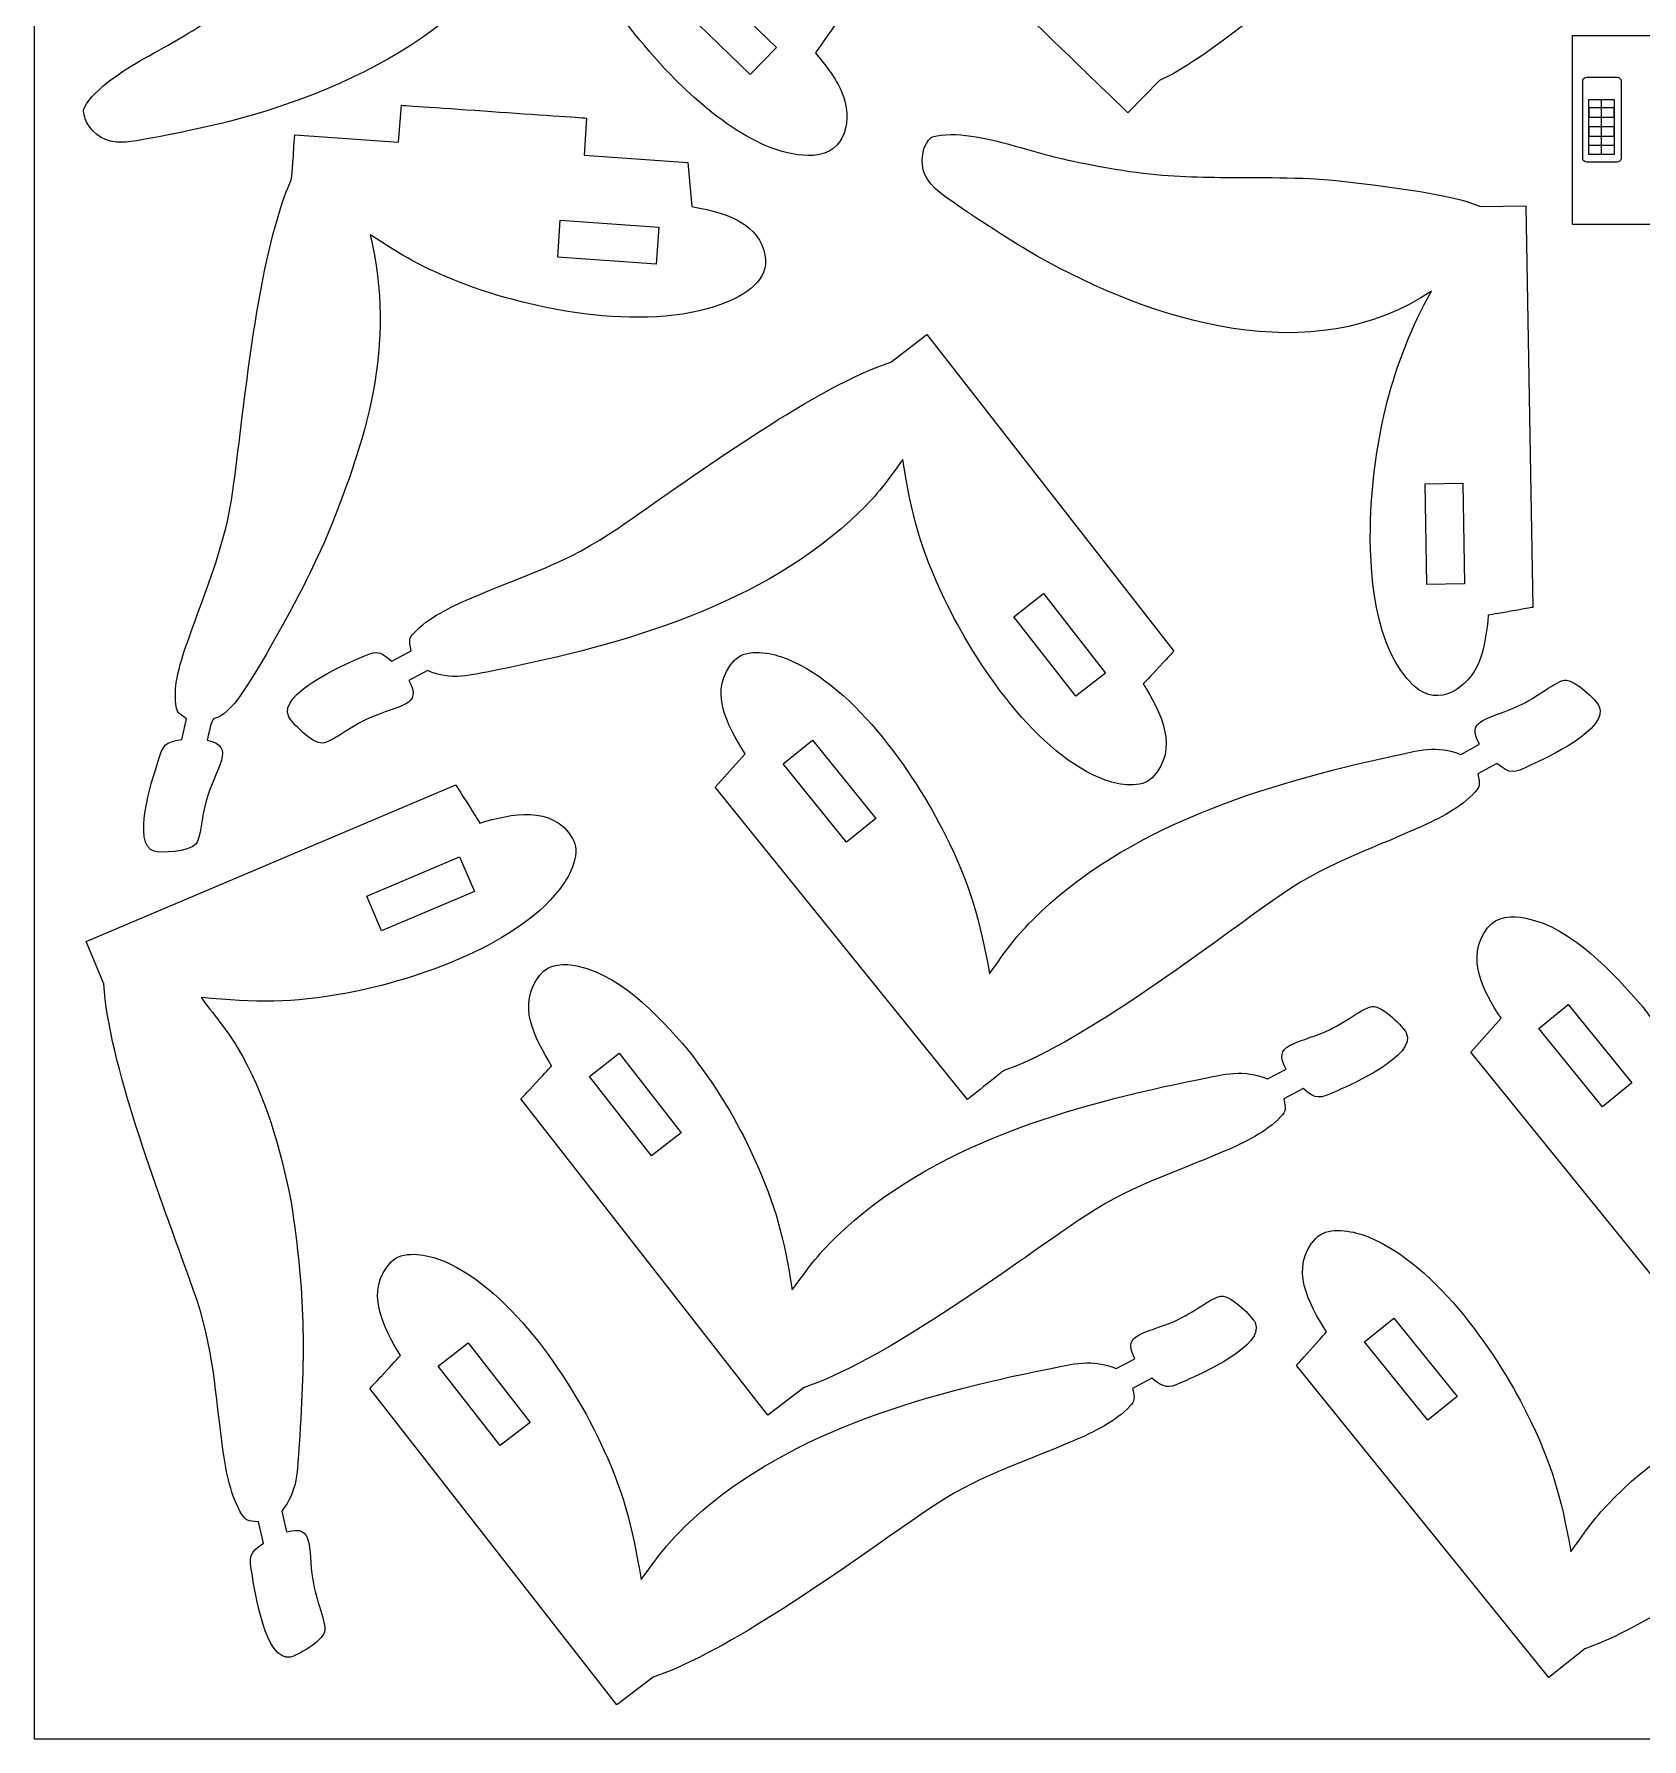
# Model space of a CAD drawing. Header units: centimetres. Extents: x -91 to 54, y -26 to 4.
# Drawn here: x 2.11 to 14.88, y -25.55 to -12.02 of the extents above; entities that cross this region are included whole.
import ezdxf

# ---------------------------------------------------------------- set-up
doc = ezdxf.new("R2010")
doc.units = ezdxf.units.CM
doc.header["$MEASUREMENT"] = 0
doc.layers.add('Camada 1', color=7, linetype='Continuous')

msp = doc.modelspace()

# ---------------------------------------------------------------- linework, layer by layer
at = {"layer": 'Camada 1', "color": 1, "lineweight": 0}
msp.add_lwpolyline([(2.11457, -25.54968), (23.11457, -25.54968), (23.11457, 4.15032), (2.11457, 4.15032), (2.11457, -25.54968)], close=True, dxfattribs=at)
at = {"layer": 'Camada 1', "lineweight": 9}
for points, knots in [([(10.33354, -12.19345), (10.33354, -12.19345), (10.37585, -12.23431), (10.37585, -12.23431), (10.37585, -12.23431), (10.6256, -12.47552), (10.79757, -12.64163), (10.79757, -12.64163), (10.79757, -12.64163), (10.79757, -12.64163), (11.04893, -12.38492), (11.04893, -12.38492), (11.04893, -12.38492), (11.04893, -12.38492), (11.15253, -12.33586), (11.15253, -12.33586), (11.15253, -12.33586), (11.42089, -12.18725), (11.98661, -11.74818), (12.20326, -11.54512), (12.20326, -11.54512), (12.71657, -11.06401), (12.87227, -10.83363), (13.46353, -10.43491), (13.46353, -10.43491), (13.7087, -10.26957), (13.7995, -10.22359), (14.04475, -10.0853), (14.04475, -10.0853), (14.1947, -10.00075), (14.42991, -9.85567), (14.51489, -9.69883), (14.51489, -9.69883), (14.54941, -9.63509), (14.45465, -9.4442), (14.27373, -9.42853), (14.27373, -9.42853), (14.04601, -9.40881), (13.28216, -9.6079), (13.04214, -9.68445), (13.04214, -9.68445), (12.13405, -9.97403), (11.11424, -10.53646), (10.87039, -11.53521), (10.87039, -11.53521), (10.87039, -11.53521), (10.84897, -11.63201), (10.84897, -11.63201), (10.84897, -11.63201), (10.67671, -11.01923), (10.34171, -10.4749), (9.90887, -10.00995), (9.90887, -10.00995), (9.64488, -9.72636), (9.15754, -9.29471), (8.72872, -9.31938), (8.72872, -9.31938), (8.46511, -9.33454), (8.41348, -9.61087), (8.50117, -9.81927), (8.50117, -9.81927), (8.54961, -9.93435), (8.63272, -10.03766), (8.71095, -10.13347), (8.71095, -10.13347), (8.71095, -10.13347), (8.50452, -10.42691), (8.50452, -10.42691), (8.50452, -10.42691), (8.50452, -10.42691), (9.66349, -11.54632), (10.33354, -12.19345)], [0, 0, 0, 0, 0.05263158, 0.05263158, 0.05263158, 0.05263158, 0.10526316, 0.10526316, 0.10526316, 0.10526316, 0.15789474, 0.15789474, 0.15789474, 0.15789474, 0.21052632, 0.21052632, 0.21052632, 0.21052632, 0.26315789, 0.26315789, 0.26315789, 0.26315789, 0.31578947, 0.31578947, 0.31578947, 0.31578947, 0.36842105, 0.36842105, 0.36842105, 0.36842105, 0.42105263, 0.42105263, 0.42105263, 0.42105263, 0.47368421, 0.47368421, 0.47368421, 0.47368421, 0.52631579, 0.52631579, 0.52631579, 0.52631579, 0.57894737, 0.57894737, 0.57894737, 0.57894737, 0.63157895, 0.63157895, 0.63157895, 0.63157895, 0.68421053, 0.68421053, 0.68421053, 0.68421053, 0.73684211, 0.73684211, 0.73684211, 0.73684211, 0.78947368, 0.78947368, 0.78947368, 0.78947368, 0.84210526, 0.84210526, 0.84210526, 0.84210526, 0.89473684, 0.89473684, 0.89473684, 0.89473684, 1, 1, 1, 1]), ([(8.41519, -12.0271), (8.41519, -12.0271), (8.44943, -11.97841), (8.44943, -11.97841), (8.44943, -11.97841), (8.48988, -11.92091), (8.52396, -11.87246), (8.52396, -11.87246), (8.52396, -11.87246), (8.52396, -11.87246), (6.23093, -9.65775), (6.23093, -9.65775), (6.23093, -9.65775), (6.23093, -9.65775), (5.97956, -9.91445), (5.97956, -9.91445), (5.97956, -9.91445), (5.97956, -9.91445), (5.87583, -9.96358), (5.87583, -9.96358), (5.87583, -9.96358), (5.60724, -10.11221), (5.04207, -10.55103), (4.82521, -10.75426), (4.82521, -10.75426), (4.31194, -11.23536), (4.15619, -11.46574), (3.56498, -11.86444), (3.56498, -11.86444), (3.31981, -12.0298), (3.22907, -12.07577), (2.98375, -12.21408), (2.98375, -12.21408), (2.8343, -12.29835), (2.59803, -12.44408), (2.51359, -12.60056), (2.51359, -12.60056), (2.49717, -12.63094), (2.51971, -12.68483), (2.53097, -12.71633), (2.53097, -12.71633), (2.59752, -12.82696), (2.67602, -12.87694), (2.8163, -12.87608), (2.8163, -12.87608), (2.94292, -12.87532), (3.52296, -12.74761), (3.67455, -12.70811), (3.67455, -12.70811), (4.67876, -12.4465), (5.88264, -11.86135), (6.15809, -10.76417), (6.15809, -10.76417), (6.15809, -10.76417), (6.17952, -10.66739), (6.17952, -10.66739), (6.17952, -10.66739), (6.35181, -11.28041), (6.68663, -11.82428), (7.11961, -12.28944), (7.11961, -12.28944), (7.38354, -12.57298), (7.871, -13.00471), (8.29975, -12.98001), (8.29975, -12.98001), (8.5634, -12.96478), (8.61499, -12.68857), (8.52731, -12.48012), (8.52731, -12.48012), (8.47891, -12.36509), (8.39571, -12.26166), (8.31755, -12.16592), (8.31755, -12.16592), (8.31755, -12.16592), (8.36551, -12.09773), (8.41519, -12.0271)], [0, 0, 0, 0, 0.05, 0.05, 0.05, 0.05, 0.1, 0.1, 0.1, 0.1, 0.15, 0.15, 0.15, 0.15, 0.2, 0.2, 0.2, 0.2, 0.25, 0.25, 0.25, 0.25, 0.3, 0.3, 0.3, 0.3, 0.35, 0.35, 0.35, 0.35, 0.4, 0.4, 0.4, 0.4, 0.45, 0.45, 0.45, 0.45, 0.5, 0.5, 0.5, 0.5, 0.55, 0.55, 0.55, 0.55, 0.6, 0.6, 0.6, 0.6, 0.65, 0.65, 0.65, 0.65, 0.7, 0.7, 0.7, 0.7, 0.75, 0.75, 0.75, 0.75, 0.8, 0.8, 0.8, 0.8, 0.85, 0.85, 0.85, 0.85, 0.9, 0.9, 0.9, 0.9, 1, 1, 1, 1]), ([(7.43333, -11.56703), (7.43333, -11.56703), (7.22497, -11.78279), (7.22497, -11.78279), (7.22497, -11.78279), (7.22497, -11.78279), (7.80038, -12.33845), (7.80038, -12.33845), (7.80038, -12.33845), (7.80038, -12.33845), (8.00874, -12.12269), (8.00874, -12.12269), (8.00874, -12.12269), (8.00874, -12.12269), (7.43333, -11.56703), (7.43333, -11.56703)], [0, 0, 0, 0, 0.2, 0.2, 0.2, 0.2, 0.4, 0.4, 0.4, 0.4, 0.6, 0.6, 0.6, 0.6, 1, 1, 1, 1]), ([(18.40188, -14.67006), (18.40188, -14.67006), (18.46071, -14.67006), (18.46071, -14.67006), (18.46071, -14.67006), (18.66548, -14.67006), (18.85452, -14.67006), (18.85452, -14.67006), (18.85452, -14.67006), (18.85452, -14.67006), (18.85451, -14.29919), (18.85451, -14.29919), (18.85451, -14.29919), (18.85451, -14.29919), (18.9545, -14.29919), (18.9545, -14.29919), (18.9545, -14.29919), (18.9545, -14.29919), (18.9545, -13.52909), (18.9545, -13.52909), (18.9545, -13.52909), (18.9545, -13.52909), (22.70101, -13.52909), (22.70101, -13.52909), (22.70101, -13.52909), (22.70101, -13.52909), (22.70101, -12.02929), (22.70101, -12.02929), (22.70101, -12.02929), (22.70101, -12.02929), (14.32814, -12.02929), (14.32814, -12.02929), (14.32814, -12.02929), (14.32814, -12.02929), (14.32814, -13.52909), (14.32814, -13.52909), (14.32814, -13.52909), (14.32814, -13.52909), (17.85465, -13.52909), (17.85465, -13.52909), (17.85465, -13.52909), (17.85465, -13.52909), (17.85465, -14.29919), (17.85465, -14.29919), (17.85465, -14.29919), (17.85465, -14.29919), (17.95464, -14.29919), (17.95464, -14.29919), (17.95464, -14.29919), (17.95464, -14.29919), (17.95464, -14.67007), (17.95464, -14.67007), (17.95464, -14.67007), (17.95464, -14.67007), (18.17781, -14.67006), (18.40188, -14.67006)], [0, 0, 0, 0, 0.06666667, 0.06666667, 0.06666667, 0.06666667, 0.13333333, 0.13333333, 0.13333333, 0.13333333, 0.2, 0.2, 0.2, 0.2, 0.26666667, 0.26666667, 0.26666667, 0.26666667, 0.33333333, 0.33333333, 0.33333333, 0.33333333, 0.4, 0.4, 0.4, 0.4, 0.46666667, 0.46666667, 0.46666667, 0.46666667, 0.53333333, 0.53333333, 0.53333333, 0.53333333, 0.6, 0.6, 0.6, 0.6, 0.66666667, 0.66666667, 0.66666667, 0.66666667, 0.73333333, 0.73333333, 0.73333333, 0.73333333, 0.8, 0.8, 0.8, 0.8, 0.86666667, 0.86666667, 0.86666667, 0.86666667, 1, 1, 1, 1]), ([(5.80795, -12.63602), (5.80795, -12.63602), (5.74926, -12.63193), (5.74926, -12.63193), (5.74926, -12.63193), (5.38746, -12.60671), (5.03064, -12.58187), (5.03064, -12.58187), (5.03064, -12.58187), (5.03064, -12.58187), (5.00878, -12.87498), (5.00878, -12.87498), (5.00878, -12.87498), (5.00878, -12.87498), (4.18396, -12.8173), (4.18396, -12.8173), (4.18396, -12.8173), (4.14682, -13.34848), (4.18349, -13.03844), (4.0644, -13.42066), (4.0644, -13.42066), (3.86052, -14.07492), (3.78195, -14.99162), (3.69019, -15.66117), (3.69019, -15.66117), (3.60885, -16.25485), (3.27135, -16.86855), (3.23992, -17.19361), (3.23992, -17.19361), (3.23565, -17.23781), (3.22854, -17.3786), (3.26286, -17.4084), (3.26286, -17.4084), (3.26286, -17.4084), (3.32541, -17.45166), (3.32541, -17.45166), (3.32541, -17.45166), (3.32541, -17.45166), (3.28623, -17.6164), (3.28623, -17.6164), (3.28623, -17.6164), (3.15069, -17.64479), (3.14638, -17.63533), (3.08811, -17.82345), (3.08811, -17.82345), (3.05309, -17.93646), (2.88538, -18.44875), (3.06779, -18.5041), (3.06779, -18.5041), (3.11271, -18.51773), (3.34397, -18.51084), (3.39775, -18.44833), (3.39775, -18.44833), (3.43829, -18.40118), (3.44693, -18.22712), (3.47809, -18.11351), (3.47809, -18.11351), (3.55587, -17.83003), (3.72614, -17.67529), (3.48825, -17.62119), (3.48825, -17.62119), (3.55543, -17.3374), (3.5067, -17.5339), (3.6748, -17.36395), (3.6748, -17.36395), (3.8205, -17.21667), (4.19559, -16.51916), (4.30057, -16.30257), (4.30057, -16.30257), (4.30057, -16.30257), (4.41457, -16.06185), (4.41457, -16.06185), (4.41457, -16.06185), (4.75599, -15.23983), (4.99196, -14.48976), (4.78237, -13.60964), (4.78237, -13.60964), (5.0436, -13.78049), (5.19792, -13.87146), (5.49142, -13.98673), (5.49142, -13.98673), (6.06751, -14.21297), (7.03193, -14.40195), (7.6384, -14.13418), (7.6384, -14.13418), (7.83167, -14.04884), (7.99007, -13.91474), (7.8915, -13.69109), (7.8915, -13.69109), (7.79817, -13.47933), (7.53888, -13.42438), (7.33502, -13.38663), (7.33502, -13.38663), (7.33502, -13.38663), (7.30426, -13.03554), (7.30426, -13.03554), (7.30426, -13.03554), (7.30426, -13.03554), (6.48019, -12.97787), (6.48019, -12.97787), (6.48019, -12.97787), (6.48019, -12.97787), (6.49863, -12.68414), (6.49863, -12.68414), (6.49863, -12.68414), (6.49863, -12.68414), (6.15995, -12.66056), (5.80795, -12.63602)], [0, 0, 0, 0, 0.03571429, 0.03571429, 0.03571429, 0.03571429, 0.07142857, 0.07142857, 0.07142857, 0.07142857, 0.10714286, 0.10714286, 0.10714286, 0.10714286, 0.14285714, 0.14285714, 0.14285714, 0.14285714, 0.17857143, 0.17857143, 0.17857143, 0.17857143, 0.21428571, 0.21428571, 0.21428571, 0.21428571, 0.25, 0.25, 0.25, 0.25, 0.28571429, 0.28571429, 0.28571429, 0.28571429, 0.32142857, 0.32142857, 0.32142857, 0.32142857, 0.35714286, 0.35714286, 0.35714286, 0.35714286, 0.39285714, 0.39285714, 0.39285714, 0.39285714, 0.42857143, 0.42857143, 0.42857143, 0.42857143, 0.46428571, 0.46428571, 0.46428571, 0.46428571, 0.5, 0.5, 0.5, 0.5, 0.53571429, 0.53571429, 0.53571429, 0.53571429, 0.57142857, 0.57142857, 0.57142857, 0.57142857, 0.60714286, 0.60714286, 0.60714286, 0.60714286, 0.64285714, 0.64285714, 0.64285714, 0.64285714, 0.67857143, 0.67857143, 0.67857143, 0.67857143, 0.71428571, 0.71428571, 0.71428571, 0.71428571, 0.75, 0.75, 0.75, 0.75, 0.78571429, 0.78571429, 0.78571429, 0.78571429, 0.82142857, 0.82142857, 0.82142857, 0.82142857, 0.85714286, 0.85714286, 0.85714286, 0.85714286, 0.89285714, 0.89285714, 0.89285714, 0.89285714, 0.92857143, 0.92857143, 0.92857143, 0.92857143, 1, 1, 1, 1]), ([(13.83579, -16.59902), (13.83579, -16.59902), (13.89445, -16.5888), (13.89445, -16.5888), (13.89445, -16.5888), (13.95944, -16.57749), (14.01251, -16.56825), (14.01251, -16.56825), (14.01251, -16.56825), (14.01251, -16.56825), (13.95713, -13.38081), (13.95713, -13.38081), (13.95713, -13.38081), (13.95713, -13.38081), (13.59788, -13.38462), (13.59788, -13.38462), (13.59788, -13.38462), (13.59788, -13.38462), (13.48979, -13.34598), (13.48979, -13.34598), (13.48979, -13.34598), (13.19482, -13.26114), (12.48486, -13.17181), (12.18782, -13.1622), (12.18782, -13.1622), (11.48489, -13.13948), (11.2114, -13.19216), (10.51171, -13.0561), (10.51171, -13.0561), (10.22138, -12.99964), (10.12476, -12.96796), (9.8535, -12.89233), (9.8535, -12.89233), (9.6881, -12.84621), (9.41829, -12.78225), (9.24776, -12.83316), (9.24776, -12.83316), (9.21467, -12.84305), (9.19249, -12.89709), (9.17819, -12.92732), (9.17819, -12.92732), (9.14702, -13.05261), (9.16721, -13.14344), (9.26699, -13.24205), (9.26699, -13.24205), (9.35684, -13.33084), (9.85771, -13.65099), (9.99263, -13.73013), (9.99263, -13.73013), (10.88769, -14.25519), (12.15274, -14.69273), (13.12329, -14.11167), (13.12329, -14.11167), (13.12329, -14.11167), (13.20686, -14.05839), (13.20686, -14.05839), (13.20686, -14.05839), (12.89529, -14.61378), (12.7474, -15.23489), (12.72464, -15.87006), (12.72464, -15.87006), (12.7108, -16.25726), (12.75018, -16.90707), (13.07084, -17.19285), (13.07084, -17.19285), (13.26797, -17.36853), (13.49986, -17.20967), (13.58522, -17.00027), (13.58522, -17.00027), (13.63233, -16.88472), (13.64666, -16.75279), (13.65907, -16.6298), (13.65907, -16.6298), (13.65907, -16.6298), (13.74745, -16.61441), (13.83579, -16.59902)], [0, 0, 0, 0, 0.05, 0.05, 0.05, 0.05, 0.1, 0.1, 0.1, 0.1, 0.15, 0.15, 0.15, 0.15, 0.2, 0.2, 0.2, 0.2, 0.25, 0.25, 0.25, 0.25, 0.3, 0.3, 0.3, 0.3, 0.35, 0.35, 0.35, 0.35, 0.4, 0.4, 0.4, 0.4, 0.45, 0.45, 0.45, 0.45, 0.5, 0.5, 0.5, 0.5, 0.55, 0.55, 0.55, 0.55, 0.6, 0.6, 0.6, 0.6, 0.65, 0.65, 0.65, 0.65, 0.7, 0.7, 0.7, 0.7, 0.75, 0.75, 0.75, 0.75, 0.8, 0.8, 0.8, 0.8, 0.85, 0.85, 0.85, 0.85, 0.9, 0.9, 0.9, 0.9, 1, 1, 1, 1]), ([(6.27136, -13.78761), (6.27136, -13.78761), (7.05429, -13.84236), (7.05429, -13.84236), (7.05429, -13.84236), (7.05429, -13.84236), (7.07482, -13.54876), (7.07482, -13.54876), (7.07482, -13.54876), (7.07482, -13.54876), (6.29189, -13.49401), (6.29189, -13.49401), (6.29189, -13.49401), (6.29189, -13.49401), (6.27136, -13.78761), (6.27136, -13.78761)], [0, 0, 0, 0, 0.2, 0.2, 0.2, 0.2, 0.4, 0.4, 0.4, 0.4, 0.6, 0.6, 0.6, 0.6, 1, 1, 1, 1]), ([(11.04293, -17.04376), (11.04293, -17.04376), (11.08363, -17.0003), (11.08363, -17.0003), (11.08363, -17.0003), (11.12782, -16.95312), (11.16368, -16.91483), (11.16368, -16.91483), (11.16368, -16.91483), (11.16368, -16.91483), (9.20284, -14.40077), (9.20284, -14.40077), (9.20284, -14.40077), (9.20284, -14.40077), (8.91465, -14.62185), (8.91465, -14.62185), (8.91465, -14.62185), (8.91465, -14.62185), (8.80058, -14.66305), (8.80058, -14.66305), (8.80058, -14.66305), (8.17326, -14.91714), (7.30452, -15.55749), (6.75529, -15.93576), (6.75529, -15.93576), (6.33828, -16.22296), (6.01695, -16.30808), (5.57205, -16.49927), (5.57205, -16.49927), (5.42402, -16.56288), (5.24182, -16.64952), (5.13034, -16.77137), (5.13034, -16.77137), (5.09022, -16.81523), (5.09072, -16.82785), (5.10776, -16.91285), (5.10776, -16.91285), (5.10776, -16.91285), (4.95501, -16.99408), (4.95501, -16.99408), (4.95501, -16.99408), (4.84792, -16.90591), (4.83115, -16.90884), (4.68136, -16.97686), (4.68136, -16.97686), (4.57808, -17.02379), (4.04538, -17.25418), (4.13625, -17.43628), (4.13625, -17.43628), (4.15685, -17.47755), (4.31743, -17.65173), (4.40714, -17.64496), (4.40714, -17.64496), (4.47266, -17.64), (4.62616, -17.51299), (4.77404, -17.44787), (4.77404, -17.44787), (5.01658, -17.34106), (5.20288, -17.3498), (5.08927, -17.14891), (5.08927, -17.14891), (5.08927, -17.14891), (5.23811, -17.06978), (5.23811, -17.06978), (5.23811, -17.06978), (5.42952, -17.15122), (5.57506, -17.10765), (5.78379, -17.06602), (5.78379, -17.06602), (6.78624, -16.86608), (7.91062, -16.54833), (8.66462, -15.81303), (8.66462, -15.81303), (8.82321, -15.65837), (8.87493, -15.57863), (9.01032, -15.39506), (9.01032, -15.39506), (9.08301, -15.83576), (9.1467, -16.09243), (9.34307, -16.50394), (9.34307, -16.50394), (9.58268, -17.00604), (10.07958, -17.74756), (10.6252, -17.94139), (10.6252, -17.94139), (10.73111, -17.97902), (10.90623, -18.0083), (10.9929, -17.91789), (10.9929, -17.91789), (11.21028, -17.69107), (11.0581, -17.39846), (10.92009, -17.17494), (10.92009, -17.17494), (10.92009, -17.17494), (10.98167, -17.10914), (11.04293, -17.04376)], [0, 0, 0, 0, 0.04, 0.04, 0.04, 0.04, 0.08, 0.08, 0.08, 0.08, 0.12, 0.12, 0.12, 0.12, 0.16, 0.16, 0.16, 0.16, 0.2, 0.2, 0.2, 0.2, 0.24, 0.24, 0.24, 0.24, 0.28, 0.28, 0.28, 0.28, 0.32, 0.32, 0.32, 0.32, 0.36, 0.36, 0.36, 0.36, 0.4, 0.4, 0.4, 0.4, 0.44, 0.44, 0.44, 0.44, 0.48, 0.48, 0.48, 0.48, 0.52, 0.52, 0.52, 0.52, 0.56, 0.56, 0.56, 0.56, 0.6, 0.6, 0.6, 0.6, 0.64, 0.64, 0.64, 0.64, 0.68, 0.68, 0.68, 0.68, 0.72, 0.72, 0.72, 0.72, 0.76, 0.76, 0.76, 0.76, 0.8, 0.8, 0.8, 0.8, 0.84, 0.84, 0.84, 0.84, 0.88, 0.88, 0.88, 0.88, 0.92, 0.92, 0.92, 0.92, 1, 1, 1, 1]), ([(13.45731, -15.58109), (13.45731, -15.58109), (13.15741, -15.58633), (13.15741, -15.58633), (13.15741, -15.58633), (13.15741, -15.58633), (13.17137, -16.3861), (13.17137, -16.3861), (13.17137, -16.3861), (13.17137, -16.3861), (13.47127, -16.38086), (13.47127, -16.38086), (13.47127, -16.38086), (13.47127, -16.38086), (13.45731, -15.58109), (13.45731, -15.58109)], [0, 0, 0, 0, 0.2, 0.2, 0.2, 0.2, 0.4, 0.4, 0.4, 0.4, 0.6, 0.6, 0.6, 0.6, 1, 1, 1, 1]), ([(9.89149, -16.6435), (9.89149, -16.6435), (10.38394, -17.27382), (10.38394, -17.27382), (10.38394, -17.27382), (10.38394, -17.27382), (10.62031, -17.08915), (10.62031, -17.08915), (10.62031, -17.08915), (10.62031, -17.08915), (10.12785, -16.45883), (10.12785, -16.45883), (10.12785, -16.45883), (10.12785, -16.45883), (9.89149, -16.6435), (9.89149, -16.6435)], [0, 0, 0, 0, 0.2, 0.2, 0.2, 0.2, 0.4, 0.4, 0.4, 0.4, 0.6, 0.6, 0.6, 0.6, 1, 1, 1, 1]), ([(9.68095, -20.34943), (9.68095, -20.34943), (9.72699, -20.31281), (9.72699, -20.31281), (9.72699, -20.31281), (9.77316, -20.27609), (9.80894, -20.24765), (9.80894, -20.24765), (9.80894, -20.24765), (9.80894, -20.24765), (9.92226, -20.20446), (9.92226, -20.20446), (9.92226, -20.20446), (10.54586, -19.9391), (11.40172, -19.28454), (11.94503, -18.89625), (11.94503, -18.89625), (12.35712, -18.60175), (12.67668, -18.51113), (13.11827, -18.31219), (13.11827, -18.31219), (13.26521, -18.24597), (13.44577, -18.15619), (13.55516, -18.03241), (13.55516, -18.03241), (13.59452, -17.98785), (13.59377, -17.97521), (13.57526, -17.89055), (13.57526, -17.89055), (13.57526, -17.89055), (13.72657, -17.80667), (13.72657, -17.80667), (13.72657, -17.80667), (13.83518, -17.89295), (13.85191, -17.88974), (14.00048, -17.81911), (14.00048, -17.81911), (14.10292, -17.7704), (14.63152, -17.53073), (14.5375, -17.35026), (14.5375, -17.35026), (14.51617, -17.30935), (14.35258, -17.138), (14.26302, -17.14634), (14.26302, -17.14634), (14.19758, -17.15242), (14.04632, -17.2821), (13.8996, -17.3498), (13.8996, -17.3498), (13.65897, -17.46082), (13.47254, -17.45533), (13.58964, -17.65421), (13.58964, -17.65421), (13.58964, -17.65421), (13.4422, -17.73592), (13.4422, -17.73592), (13.4422, -17.73592), (13.2494, -17.65784), (13.10466, -17.70395), (12.89666, -17.74921), (12.89666, -17.74921), (11.89786, -17.96662), (10.77921, -18.30393), (10.03815, -19.05228), (10.03815, -19.05228), (9.88229, -19.20967), (9.83195, -19.29035), (9.69978, -19.47621), (9.69978, -19.47621), (9.6194, -19.03685), (9.55127, -18.78136), (9.34773, -18.37332), (9.34773, -18.37332), (9.0994, -17.87548), (8.58963, -17.14275), (8.04071, -16.95844), (8.04071, -16.95844), (7.93414, -16.92267), (7.75859, -16.89647), (7.67348, -16.98838), (7.67348, -16.98838), (7.46008, -17.2189), (7.61738, -17.50893), (7.75925, -17.72993), (7.75925, -17.72993), (7.75925, -17.72993), (7.52023, -17.99426), (7.52023, -17.99426), (7.52023, -17.99426), (7.52023, -17.99426), (9.52467, -20.47371), (9.52467, -20.47371), (9.52467, -20.47371), (9.52467, -20.47371), (9.60551, -20.40945), (9.68095, -20.34943)], [0, 0, 0, 0, 0.04, 0.04, 0.04, 0.04, 0.08, 0.08, 0.08, 0.08, 0.12, 0.12, 0.12, 0.12, 0.16, 0.16, 0.16, 0.16, 0.2, 0.2, 0.2, 0.2, 0.24, 0.24, 0.24, 0.24, 0.28, 0.28, 0.28, 0.28, 0.32, 0.32, 0.32, 0.32, 0.36, 0.36, 0.36, 0.36, 0.4, 0.4, 0.4, 0.4, 0.44, 0.44, 0.44, 0.44, 0.48, 0.48, 0.48, 0.48, 0.52, 0.52, 0.52, 0.52, 0.56, 0.56, 0.56, 0.56, 0.6, 0.6, 0.6, 0.6, 0.64, 0.64, 0.64, 0.64, 0.68, 0.68, 0.68, 0.68, 0.72, 0.72, 0.72, 0.72, 0.76, 0.76, 0.76, 0.76, 0.8, 0.8, 0.8, 0.8, 0.84, 0.84, 0.84, 0.84, 0.88, 0.88, 0.88, 0.88, 0.92, 0.92, 0.92, 0.92, 1, 1, 1, 1]), ([(8.79697, -18.24335), (8.79697, -18.24335), (8.29358, -17.62172), (8.29358, -17.62172), (8.29358, -17.62172), (8.29358, -17.62172), (8.06047, -17.81049), (8.06047, -17.81049), (8.06047, -17.81049), (8.06047, -17.81049), (8.56386, -18.43212), (8.56386, -18.43212), (8.56386, -18.43212), (8.56386, -18.43212), (8.79697, -18.24335), (8.79697, -18.24335)], [0, 0, 0, 0, 0.2, 0.2, 0.2, 0.2, 0.4, 0.4, 0.4, 0.4, 0.6, 0.6, 0.6, 0.6, 1, 1, 1, 1]), ([(5.58091, -18.16524), (5.58091, -18.16524), (5.54912, -18.11483), (5.54912, -18.11483), (5.54912, -18.11483), (5.50411, -18.04346), (5.46155, -17.97598), (5.46155, -17.97598), (5.46155, -17.97598), (5.46155, -17.97598), (2.52918, -19.22069), (2.52918, -19.22069), (2.52918, -19.22069), (2.52918, -19.22069), (2.66814, -19.55629), (2.66814, -19.55629), (2.66814, -19.55629), (2.66814, -19.55629), (2.67841, -19.67718), (2.67841, -19.67718), (2.67841, -19.67718), (2.76148, -20.34908), (3.15509, -21.35354), (3.37839, -21.98212), (3.37839, -21.98212), (3.54789, -22.45931), (3.54693, -22.79156), (3.61644, -23.27081), (3.61644, -23.27081), (3.63957, -23.43028), (3.67612, -23.6287), (3.76494, -23.76798), (3.76494, -23.76798), (3.79694, -23.81813), (3.80922, -23.8208), (3.89578, -23.82643), (3.89578, -23.82643), (3.89578, -23.82643), (3.9347, -23.99498), (3.9347, -23.99498), (3.9347, -23.99498), (3.82181, -24.07556), (3.82032, -24.09267), (3.84726, -24.25483), (3.84726, -24.25483), (3.86586, -24.36686), (3.95049, -24.94088), (4.14993, -24.90028), (4.14993, -24.90028), (4.19517, -24.89106), (4.40492, -24.78103), (4.42159, -24.69267), (4.42159, -24.69267), (4.43378, -24.62807), (4.35082, -24.44692), (4.32619, -24.28725), (4.32619, -24.28725), (4.28577, -24.02532), (4.34251, -23.84767), (4.119, -23.90536), (4.119, -23.90536), (4.119, -23.90536), (4.0811, -23.74112), (4.0811, -23.74112), (4.0811, -23.74112), (4.20941, -23.57695), (4.20475, -23.42572), (4.2187, -23.21307), (4.2187, -23.21307), (4.26824, -22.45796), (4.2671, -22.02631), (4.15454, -21.28946), (4.15454, -21.28946), (4.07175, -20.85848), (3.95217, -20.43942), (3.72704, -20.05777), (3.72704, -20.05777), (3.65928, -19.94289), (3.52448, -19.77617), (3.43977, -19.66398), (3.43977, -19.66398), (3.88406, -19.70785), (4.1489, -19.71272), (4.59698, -19.62957), (4.59698, -19.62957), (5.14412, -19.52806), (5.98868, -19.2401), (6.31731, -18.76317), (6.31731, -18.76317), (6.38111, -18.67059), (6.45467, -18.50912), (6.38974, -18.40193), (6.38974, -18.40193), (6.22697, -18.13321), (5.90484, -18.20456), (5.65326, -18.27996), (5.65326, -18.27996), (5.65326, -18.27996), (5.61982, -18.22697), (5.58091, -18.16524)], [0, 0, 0, 0, 0.03846154, 0.03846154, 0.03846154, 0.03846154, 0.07692308, 0.07692308, 0.07692308, 0.07692308, 0.11538462, 0.11538462, 0.11538462, 0.11538462, 0.15384615, 0.15384615, 0.15384615, 0.15384615, 0.19230769, 0.19230769, 0.19230769, 0.19230769, 0.23076923, 0.23076923, 0.23076923, 0.23076923, 0.26923077, 0.26923077, 0.26923077, 0.26923077, 0.30769231, 0.30769231, 0.30769231, 0.30769231, 0.34615385, 0.34615385, 0.34615385, 0.34615385, 0.38461538, 0.38461538, 0.38461538, 0.38461538, 0.42307692, 0.42307692, 0.42307692, 0.42307692, 0.46153846, 0.46153846, 0.46153846, 0.46153846, 0.5, 0.5, 0.5, 0.5, 0.53846154, 0.53846154, 0.53846154, 0.53846154, 0.57692308, 0.57692308, 0.57692308, 0.57692308, 0.61538462, 0.61538462, 0.61538462, 0.61538462, 0.65384615, 0.65384615, 0.65384615, 0.65384615, 0.69230769, 0.69230769, 0.69230769, 0.69230769, 0.73076923, 0.73076923, 0.73076923, 0.73076923, 0.76923077, 0.76923077, 0.76923077, 0.76923077, 0.80769231, 0.80769231, 0.80769231, 0.80769231, 0.84615385, 0.84615385, 0.84615385, 0.84615385, 0.88461538, 0.88461538, 0.88461538, 0.88461538, 0.92307692, 0.92307692, 0.92307692, 0.92307692, 1, 1, 1, 1]), ([(4.7565, -18.85985), (4.7565, -18.85985), (4.87371, -19.13597), (4.87371, -19.13597), (4.87371, -19.13597), (4.87371, -19.13597), (5.61003, -18.82342), (5.61003, -18.82342), (5.61003, -18.82342), (5.61003, -18.82342), (5.49282, -18.5473), (5.49282, -18.5473), (5.49282, -18.5473), (5.49282, -18.5473), (4.7565, -18.85985), (4.7565, -18.85985)], [0, 0, 0, 0, 0.2, 0.2, 0.2, 0.2, 0.4, 0.4, 0.4, 0.4, 0.6, 0.6, 0.6, 0.6, 1, 1, 1, 1]), ([(15.66747, -22.46041), (15.66747, -22.46041), (15.71351, -22.42379), (15.71351, -22.42379), (15.71351, -22.42379), (15.7663, -22.38179), (15.80962, -22.34737), (15.80962, -22.34737), (15.80962, -22.34737), (15.80962, -22.34737), (15.92299, -22.30416), (15.92299, -22.30416), (15.92299, -22.30416), (16.54666, -22.03884), (17.40235, -21.38432), (17.94571, -20.99598), (17.94571, -20.99598), (18.35795, -20.70137), (18.67707, -20.61103), (19.11881, -20.41203), (19.11881, -20.41203), (19.26577, -20.34583), (19.4464, -20.256), (19.55582, -20.13218), (19.55582, -20.13218), (19.59523, -20.08757), (19.59444, -20.07506), (19.57596, -19.99029), (19.57596, -19.99029), (19.57596, -19.99029), (19.72724, -19.90639), (19.72724, -19.90639), (19.72724, -19.90639), (19.83587, -19.9927), (19.85257, -19.98947), (20.00115, -19.91882), (20.00115, -19.91882), (20.10367, -19.87009), (20.63215, -19.6305), (20.53817, -19.45), (20.53817, -19.45), (20.5168, -19.40898), (20.3532, -19.23772), (20.26366, -19.24606), (20.26366, -19.24606), (20.19826, -19.25217), (20.047, -19.38184), (19.9003, -19.44953), (19.9003, -19.44953), (19.65989, -19.56047), (19.47315, -19.55499), (19.59031, -19.75393), (19.59031, -19.75393), (19.59031, -19.75393), (19.44288, -19.83565), (19.44288, -19.83565), (19.44288, -19.83565), (19.25006, -19.75755), (19.10527, -19.80366), (18.89735, -19.84893), (18.89735, -19.84893), (17.89847, -20.0664), (16.77994, -20.40361), (16.03883, -21.152), (16.03883, -21.152), (15.88288, -21.3095), (15.83273, -21.38993), (15.70045, -21.57594), (15.70045, -21.57594), (15.6238, -21.15671), (15.56411, -20.92189), (15.37574, -20.52852), (15.37574, -20.52852), (15.22165, -20.20672), (15.09548, -20.01788), (14.8819, -19.73576), (14.8819, -19.73576), (14.653, -19.47243), (14.32535, -19.11009), (13.95723, -19.03483), (13.95723, -19.03483), (13.84585, -19.01207), (13.72668, -19.01713), (13.65372, -19.11277), (13.65372, -19.11277), (13.47329, -19.34925), (13.61594, -19.60527), (13.75991, -19.82967), (13.75991, -19.82967), (13.75991, -19.82967), (13.52055, -20.09775), (13.52055, -20.09775), (13.52055, -20.09775), (13.52055, -20.09775), (15.52532, -22.57344), (15.52532, -22.57344), (15.52532, -22.57344), (15.52532, -22.57344), (15.59641, -22.51692), (15.66747, -22.46041)], [0, 0, 0, 0, 0.03846154, 0.03846154, 0.03846154, 0.03846154, 0.07692308, 0.07692308, 0.07692308, 0.07692308, 0.11538462, 0.11538462, 0.11538462, 0.11538462, 0.15384615, 0.15384615, 0.15384615, 0.15384615, 0.19230769, 0.19230769, 0.19230769, 0.19230769, 0.23076923, 0.23076923, 0.23076923, 0.23076923, 0.26923077, 0.26923077, 0.26923077, 0.26923077, 0.30769231, 0.30769231, 0.30769231, 0.30769231, 0.34615385, 0.34615385, 0.34615385, 0.34615385, 0.38461538, 0.38461538, 0.38461538, 0.38461538, 0.42307692, 0.42307692, 0.42307692, 0.42307692, 0.46153846, 0.46153846, 0.46153846, 0.46153846, 0.5, 0.5, 0.5, 0.5, 0.53846154, 0.53846154, 0.53846154, 0.53846154, 0.57692308, 0.57692308, 0.57692308, 0.57692308, 0.61538462, 0.61538462, 0.61538462, 0.61538462, 0.65384615, 0.65384615, 0.65384615, 0.65384615, 0.69230769, 0.69230769, 0.69230769, 0.69230769, 0.73076923, 0.73076923, 0.73076923, 0.73076923, 0.76923077, 0.76923077, 0.76923077, 0.76923077, 0.80769231, 0.80769231, 0.80769231, 0.80769231, 0.84615385, 0.84615385, 0.84615385, 0.84615385, 0.88461538, 0.88461538, 0.88461538, 0.88461538, 0.92307692, 0.92307692, 0.92307692, 0.92307692, 1, 1, 1, 1]), ([(6.13545, -20.30149), (6.13545, -20.30149), (6.09499, -20.34524), (6.09499, -20.34524), (6.09499, -20.34524), (6.0362, -20.40882), (5.97938, -20.47026), (5.97938, -20.47026), (5.97938, -20.47026), (5.97938, -20.47026), (7.94063, -22.98055), (7.94063, -22.98055), (7.94063, -22.98055), (7.94063, -22.98055), (8.22884, -22.75949), (8.22884, -22.75949), (8.22884, -22.75949), (8.22884, -22.75949), (8.34294, -22.71826), (8.34294, -22.71826), (8.34294, -22.71826), (8.97115, -22.46386), (9.83814, -21.82437), (10.3882, -21.44559), (10.3882, -21.44559), (10.80554, -21.15819), (11.12614, -21.07346), (11.5713, -20.8822), (11.5713, -20.8822), (11.71939, -20.81856), (11.90154, -20.7319), (12.01311, -20.61001), (12.01311, -20.61001), (12.05327, -20.56614), (12.05276, -20.55356), (12.03573, -20.46849), (12.03573, -20.46849), (12.03573, -20.46849), (12.18846, -20.38727), (12.18846, -20.38727), (12.18846, -20.38727), (12.29557, -20.47543), (12.31232, -20.47249), (12.46211, -20.40446), (12.46211, -20.40446), (12.56544, -20.35752), (13.09806, -20.12718), (13.00724, -19.94506), (13.00724, -19.94506), (12.98662, -19.90375), (12.826, -19.7296), (12.73632, -19.73638), (12.73632, -19.73638), (12.67083, -19.74134), (12.51733, -19.86836), (12.36946, -19.93348), (12.36946, -19.93348), (12.12717, -20.04019), (11.94055, -20.03146), (12.05421, -20.23241), (12.05421, -20.23241), (12.05421, -20.23241), (11.90537, -20.31155), (11.90537, -20.31155), (11.90537, -20.31155), (11.71396, -20.23011), (11.56842, -20.27369), (11.3597, -20.31531), (11.3597, -20.31531), (10.35722, -20.5153), (9.23291, -20.83296), (8.47887, -21.5683), (8.47887, -21.5683), (8.3202, -21.72304), (8.26865, -21.80259), (8.13315, -21.98627), (8.13315, -21.98627), (8.06383, -21.56577), (8.00824, -21.32991), (7.82676, -20.93334), (7.82676, -20.93334), (7.67822, -20.60873), (7.55557, -20.41804), (7.34683, -20.13208), (7.34683, -20.13208), (7.1226, -19.86479), (6.80124, -19.49678), (6.43454, -19.41512), (6.43454, -19.41512), (6.32357, -19.39042), (6.20434, -19.3934), (6.12971, -19.48774), (6.12971, -19.48774), (5.94518, -19.72104), (6.08335, -19.97953), (6.22337, -20.20639), (6.22337, -20.20639), (6.22337, -20.20639), (6.18321, -20.24986), (6.13545, -20.30149)], [0, 0, 0, 0, 0.03846154, 0.03846154, 0.03846154, 0.03846154, 0.07692308, 0.07692308, 0.07692308, 0.07692308, 0.11538462, 0.11538462, 0.11538462, 0.11538462, 0.15384615, 0.15384615, 0.15384615, 0.15384615, 0.19230769, 0.19230769, 0.19230769, 0.19230769, 0.23076923, 0.23076923, 0.23076923, 0.23076923, 0.26923077, 0.26923077, 0.26923077, 0.26923077, 0.30769231, 0.30769231, 0.30769231, 0.30769231, 0.34615385, 0.34615385, 0.34615385, 0.34615385, 0.38461538, 0.38461538, 0.38461538, 0.38461538, 0.42307692, 0.42307692, 0.42307692, 0.42307692, 0.46153846, 0.46153846, 0.46153846, 0.46153846, 0.5, 0.5, 0.5, 0.5, 0.53846154, 0.53846154, 0.53846154, 0.53846154, 0.57692308, 0.57692308, 0.57692308, 0.57692308, 0.61538462, 0.61538462, 0.61538462, 0.61538462, 0.65384615, 0.65384615, 0.65384615, 0.65384615, 0.69230769, 0.69230769, 0.69230769, 0.69230769, 0.73076923, 0.73076923, 0.73076923, 0.73076923, 0.76923077, 0.76923077, 0.76923077, 0.76923077, 0.80769231, 0.80769231, 0.80769231, 0.80769231, 0.84615385, 0.84615385, 0.84615385, 0.84615385, 0.88461538, 0.88461538, 0.88461538, 0.88461538, 0.92307692, 0.92307692, 0.92307692, 0.92307692, 1, 1, 1, 1]), ([(14.79765, -20.34309), (14.79765, -20.34309), (14.29426, -19.72146), (14.29426, -19.72146), (14.29426, -19.72146), (14.29426, -19.72146), (14.06115, -19.91022), (14.06115, -19.91022), (14.06115, -19.91022), (14.06115, -19.91022), (14.56454, -20.53186), (14.56454, -20.53186), (14.56454, -20.53186), (14.56454, -20.53186), (14.79765, -20.34309), (14.79765, -20.34309)], [0, 0, 0, 0, 0.2, 0.2, 0.2, 0.2, 0.4, 0.4, 0.4, 0.4, 0.6, 0.6, 0.6, 0.6, 1, 1, 1, 1]), ([(7.25202, -20.73786), (7.25202, -20.73786), (6.75953, -20.10751), (6.75953, -20.10751), (6.75953, -20.10751), (6.75953, -20.10751), (6.52316, -20.29219), (6.52316, -20.29219), (6.52316, -20.29219), (6.52316, -20.29219), (7.01564, -20.92254), (7.01564, -20.92254), (7.01564, -20.92254), (7.01564, -20.92254), (7.25202, -20.73786), (7.25202, -20.73786)], [0, 0, 0, 0, 0.2, 0.2, 0.2, 0.2, 0.4, 0.4, 0.4, 0.4, 0.6, 0.6, 0.6, 0.6, 1, 1, 1, 1]), ([(12.30733, -22.3937), (12.30733, -22.3937), (12.26764, -22.43816), (12.26764, -22.43816), (12.26764, -22.43816), (12.20389, -22.50957), (12.13528, -22.58641), (12.13528, -22.58641), (12.13528, -22.58641), (12.13528, -22.58641), (14.14002, -25.06207), (14.14002, -25.06207), (14.14002, -25.06207), (14.14002, -25.06207), (14.42432, -24.836), (14.42432, -24.836), (14.42432, -24.836), (14.42432, -24.836), (14.5377, -24.79279), (14.5377, -24.79279), (14.5377, -24.79279), (15.16131, -24.52744), (16.01711, -23.87291), (16.56041, -23.48464), (16.56041, -23.48464), (16.97262, -23.19005), (17.29197, -23.09954), (17.73364, -22.90055), (17.73364, -22.90055), (17.88051, -22.83437), (18.06122, -22.74453), (18.17055, -22.62079), (18.17055, -22.62079), (18.20991, -22.57623), (18.20917, -22.56358), (18.19067, -22.47893), (18.19067, -22.47893), (18.19067, -22.47893), (18.34198, -22.39506), (18.34198, -22.39506), (18.34198, -22.39506), (18.34198, -22.39506), (18.37212, -22.41924), (18.37212, -22.41924), (18.37212, -22.41924), (18.4664, -22.47949), (18.48186, -22.47112), (18.61587, -22.40746), (18.61587, -22.40746), (18.71836, -22.35876), (19.24686, -22.1191), (19.15288, -21.93861), (19.15288, -21.93861), (19.13154, -21.89765), (18.96791, -21.72637), (18.87839, -21.73469), (18.87839, -21.73469), (18.81296, -21.74079), (18.6617, -21.87049), (18.51501, -21.93817), (18.51501, -21.93817), (18.27469, -22.04906), (18.08781, -22.04366), (18.20503, -22.24257), (18.20503, -22.24257), (18.20503, -22.24257), (18.05762, -22.32429), (18.05762, -22.32429), (18.05762, -22.32429), (17.86435, -22.24636), (17.7205, -22.29219), (17.51205, -22.33755), (17.51205, -22.33755), (16.51328, -22.555), (15.39454, -22.89235), (14.6535, -23.64069), (14.6535, -23.64069), (14.49758, -23.79817), (14.44742, -23.87858), (14.31517, -24.06457), (14.31517, -24.06457), (14.23491, -23.62549), (14.1664, -23.3691), (13.96304, -22.96143), (13.96304, -22.96143), (13.71485, -22.46387), (13.20463, -21.73084), (12.65609, -21.54682), (12.65609, -21.54682), (12.54953, -21.51105), (12.37397, -21.48482), (12.28886, -21.57675), (12.28886, -21.57675), (12.07543, -21.80727), (12.23282, -22.09729), (12.37462, -22.31831), (12.37462, -22.31831), (12.37462, -22.31831), (12.34537, -22.35108), (12.30733, -22.3937)], [0, 0, 0, 0, 0.03846154, 0.03846154, 0.03846154, 0.03846154, 0.07692308, 0.07692308, 0.07692308, 0.07692308, 0.11538462, 0.11538462, 0.11538462, 0.11538462, 0.15384615, 0.15384615, 0.15384615, 0.15384615, 0.19230769, 0.19230769, 0.19230769, 0.19230769, 0.23076923, 0.23076923, 0.23076923, 0.23076923, 0.26923077, 0.26923077, 0.26923077, 0.26923077, 0.30769231, 0.30769231, 0.30769231, 0.30769231, 0.34615385, 0.34615385, 0.34615385, 0.34615385, 0.38461538, 0.38461538, 0.38461538, 0.38461538, 0.42307692, 0.42307692, 0.42307692, 0.42307692, 0.46153846, 0.46153846, 0.46153846, 0.46153846, 0.5, 0.5, 0.5, 0.5, 0.53846154, 0.53846154, 0.53846154, 0.53846154, 0.57692308, 0.57692308, 0.57692308, 0.57692308, 0.61538462, 0.61538462, 0.61538462, 0.61538462, 0.65384615, 0.65384615, 0.65384615, 0.65384615, 0.69230769, 0.69230769, 0.69230769, 0.69230769, 0.73076923, 0.73076923, 0.73076923, 0.73076923, 0.76923077, 0.76923077, 0.76923077, 0.76923077, 0.80769231, 0.80769231, 0.80769231, 0.80769231, 0.84615385, 0.84615385, 0.84615385, 0.84615385, 0.88461538, 0.88461538, 0.88461538, 0.88461538, 0.92307692, 0.92307692, 0.92307692, 0.92307692, 1, 1, 1, 1]), ([(4.91739, -22.62021), (4.91739, -22.62021), (4.87693, -22.66396), (4.87693, -22.66396), (4.87693, -22.66396), (4.82507, -22.72003), (4.77937, -22.76947), (4.77937, -22.76947), (4.77937, -22.76947), (4.77937, -22.76947), (6.74062, -25.27975), (6.74062, -25.27975), (6.74062, -25.27975), (6.74062, -25.27975), (7.02883, -25.05867), (7.02883, -25.05867), (7.02883, -25.05867), (7.02883, -25.05867), (7.14293, -25.01744), (7.14293, -25.01744), (7.14293, -25.01744), (7.77142, -24.76281), (8.63782, -24.12377), (9.18817, -23.74478), (9.18817, -23.74478), (9.6054, -23.45747), (9.9263, -23.37251), (10.3714, -23.18128), (10.3714, -23.18128), (10.51939, -23.11769), (10.70165, -23.03103), (10.81312, -22.90919), (10.81312, -22.90919), (10.85328, -22.86529), (10.85274, -22.85262), (10.83571, -22.76769), (10.83571, -22.76769), (10.83571, -22.76769), (10.98846, -22.68646), (10.98846, -22.68646), (10.98846, -22.68646), (10.98846, -22.68646), (11.01818, -22.71119), (11.01818, -22.71119), (11.01818, -22.71119), (11.11142, -22.77305), (11.12694, -22.76501), (11.26212, -22.70366), (11.26212, -22.70366), (11.36535, -22.6568), (11.8981, -22.42632), (11.80723, -22.24426), (11.80723, -22.24426), (11.7866, -22.20293), (11.62597, -22.02881), (11.53632, -22.03557), (11.53632, -22.03557), (11.4708, -22.04055), (11.31732, -22.16755), (11.16945, -22.23267), (11.16945, -22.23267), (10.92707, -22.33941), (10.74056, -22.3307), (10.85419, -22.53162), (10.85419, -22.53162), (10.85419, -22.53162), (10.70538, -22.61074), (10.70538, -22.61074), (10.70538, -22.61074), (10.51349, -22.52946), (10.36883, -22.5728), (10.15969, -22.61451), (10.15969, -22.61451), (9.15718, -22.81448), (8.03286, -23.13227), (7.27881, -23.86755), (7.27881, -23.86755), (7.12022, -24.02219), (7.06854, -24.10192), (6.93314, -24.28548), (6.93314, -24.28548), (6.86058, -23.845), (6.79655, -23.58756), (6.60032, -23.17633), (6.60032, -23.17633), (6.36086, -22.67449), (5.86352, -21.93276), (5.31827, -21.73913), (5.31827, -21.73913), (5.21234, -21.70152), (5.03723, -21.67226), (4.95056, -21.76264), (4.95056, -21.76264), (4.73315, -21.9894), (4.88543, -22.28213), (5.02338, -22.50559), (5.02338, -22.50559), (5.02338, -22.50559), (4.97262, -22.56051), (4.91739, -22.62021)], [0, 0, 0, 0, 0.03846154, 0.03846154, 0.03846154, 0.03846154, 0.07692308, 0.07692308, 0.07692308, 0.07692308, 0.11538462, 0.11538462, 0.11538462, 0.11538462, 0.15384615, 0.15384615, 0.15384615, 0.15384615, 0.19230769, 0.19230769, 0.19230769, 0.19230769, 0.23076923, 0.23076923, 0.23076923, 0.23076923, 0.26923077, 0.26923077, 0.26923077, 0.26923077, 0.30769231, 0.30769231, 0.30769231, 0.30769231, 0.34615385, 0.34615385, 0.34615385, 0.34615385, 0.38461538, 0.38461538, 0.38461538, 0.38461538, 0.42307692, 0.42307692, 0.42307692, 0.42307692, 0.46153846, 0.46153846, 0.46153846, 0.46153846, 0.5, 0.5, 0.5, 0.5, 0.53846154, 0.53846154, 0.53846154, 0.53846154, 0.57692308, 0.57692308, 0.57692308, 0.57692308, 0.61538462, 0.61538462, 0.61538462, 0.61538462, 0.65384615, 0.65384615, 0.65384615, 0.65384615, 0.69230769, 0.69230769, 0.69230769, 0.69230769, 0.73076923, 0.73076923, 0.73076923, 0.73076923, 0.76923077, 0.76923077, 0.76923077, 0.76923077, 0.80769231, 0.80769231, 0.80769231, 0.80769231, 0.84615385, 0.84615385, 0.84615385, 0.84615385, 0.88461538, 0.88461538, 0.88461538, 0.88461538, 0.92307692, 0.92307692, 0.92307692, 0.92307692, 1, 1, 1, 1]), ([(13.17925, -23.0205), (13.17925, -23.0205), (13.41236, -22.83172), (13.41236, -22.83172), (13.41236, -22.83172), (13.41236, -22.83172), (12.90897, -22.21008), (12.90897, -22.21008), (12.90897, -22.21008), (12.90897, -22.21008), (12.67585, -22.39885), (12.67585, -22.39885), (12.67585, -22.39885), (12.67585, -22.39885), (13.17925, -23.0205), (13.17925, -23.0205)], [0, 0, 0, 0, 0.2, 0.2, 0.2, 0.2, 0.4, 0.4, 0.4, 0.4, 0.6, 0.6, 0.6, 0.6, 1, 1, 1, 1]), ([(5.81561, -23.22171), (5.81561, -23.22171), (6.05198, -23.03704), (6.05198, -23.03704), (6.05198, -23.03704), (6.05198, -23.03704), (5.55952, -22.40673), (5.55952, -22.40673), (5.55952, -22.40673), (5.55952, -22.40673), (5.32315, -22.5914), (5.32315, -22.5914), (5.32315, -22.5914), (5.32315, -22.5914), (5.81561, -23.22171), (5.81561, -23.22171)], [0, 0, 0, 0, 0.2, 0.2, 0.2, 0.2, 0.4, 0.4, 0.4, 0.4, 0.6, 0.6, 0.6, 0.6, 1, 1, 1, 1])]:
    msp.add_open_spline(points, degree=3, knots=knots, dxfattribs=at)
at = {"layer": 'Camada 1', "color": 140, "lineweight": 9}
for points, knots in [([(14.43933, -13.03334), (14.43933, -13.03334), (14.6822, -13.03334), (14.6822, -13.03334), (14.6822, -13.03334), (14.69933, -13.03334), (14.71334, -13.01933), (14.71334, -13.0022), (14.71334, -13.0022), (14.71334, -13.0022), (14.71334, -12.39061), (14.71334, -12.39061), (14.71334, -12.39061), (14.71334, -12.37348), (14.69933, -12.35947), (14.6822, -12.35947), (14.6822, -12.35947), (14.6822, -12.35947), (14.43933, -12.35947), (14.43933, -12.35947), (14.43933, -12.35947), (14.4222, -12.35947), (14.40819, -12.37348), (14.40819, -12.39061), (14.40819, -12.39061), (14.40819, -12.39061), (14.40819, -13.0022), (14.40819, -13.0022), (14.40819, -13.0022), (14.40819, -13.01933), (14.4222, -13.03334), (14.43933, -13.03334)], [0, 0, 0, 0, 0.11111111, 0.11111111, 0.11111111, 0.11111111, 0.22222222, 0.22222222, 0.22222222, 0.22222222, 0.33333333, 0.33333333, 0.33333333, 0.33333333, 0.44444444, 0.44444444, 0.44444444, 0.44444444, 0.55555556, 0.55555556, 0.55555556, 0.55555556, 0.66666667, 0.66666667, 0.66666667, 0.66666667, 0.77777778, 0.77777778, 0.77777778, 0.77777778, 1, 1, 1, 1]), ([(14.65743, -12.53722), (14.65743, -12.53722), (14.45831, -12.53722), (14.45831, -12.53722), (14.45831, -12.53722), (14.45831, -12.53722), (14.45831, -12.97321), (14.45831, -12.97321), (14.45831, -12.97321), (14.45831, -12.97321), (14.65743, -12.97321), (14.65743, -12.97321), (14.65743, -12.97321), (14.65743, -12.97321), (14.65743, -12.53722), (14.65743, -12.53722)], [0, 0, 0, 0, 0.2, 0.2, 0.2, 0.2, 0.4, 0.4, 0.4, 0.4, 0.6, 0.6, 0.6, 0.6, 1, 1, 1, 1]), ([(14.45831, -12.67807), (14.45831, -12.67807), (14.45831, -12.60385), (14.45831, -12.60385), (14.45831, -12.60385), (14.45831, -12.60385), (14.65743, -12.60385), (14.65743, -12.60385), (14.65743, -12.60385), (14.65743, -12.60385), (14.65743, -12.67807), (14.65743, -12.67807), (14.65743, -12.67807), (14.65743, -12.67807), (14.45831, -12.67807), (14.45831, -12.67807)], [0, 0, 0, 0, 0.2, 0.2, 0.2, 0.2, 0.4, 0.4, 0.4, 0.4, 0.6, 0.6, 0.6, 0.6, 1, 1, 1, 1]), ([(14.45831, -12.82655), (14.45831, -12.82655), (14.45831, -12.75232), (14.45831, -12.75232), (14.45831, -12.75232), (14.45831, -12.75232), (14.65743, -12.75232), (14.65743, -12.75232), (14.65743, -12.75232), (14.65743, -12.75232), (14.65743, -12.82655), (14.65743, -12.82655), (14.65743, -12.82655), (14.65743, -12.82655), (14.45831, -12.82655), (14.45831, -12.82655)], [0, 0, 0, 0, 0.2, 0.2, 0.2, 0.2, 0.4, 0.4, 0.4, 0.4, 0.6, 0.6, 0.6, 0.6, 1, 1, 1, 1])]:
    msp.add_open_spline(points, degree=3, knots=knots, dxfattribs=at)
for points in [[(14.55786, -12.97321), (14.55786, -12.97321), (14.55786, -12.53722), (14.55786, -12.53722)], [(14.65743, -12.9008), (14.65743, -12.9008), (14.45831, -12.9008), (14.45831, -12.9008)]]:
    msp.add_open_spline(points, degree=3, dxfattribs=at)

doc.saveas('drawing.dxf')
